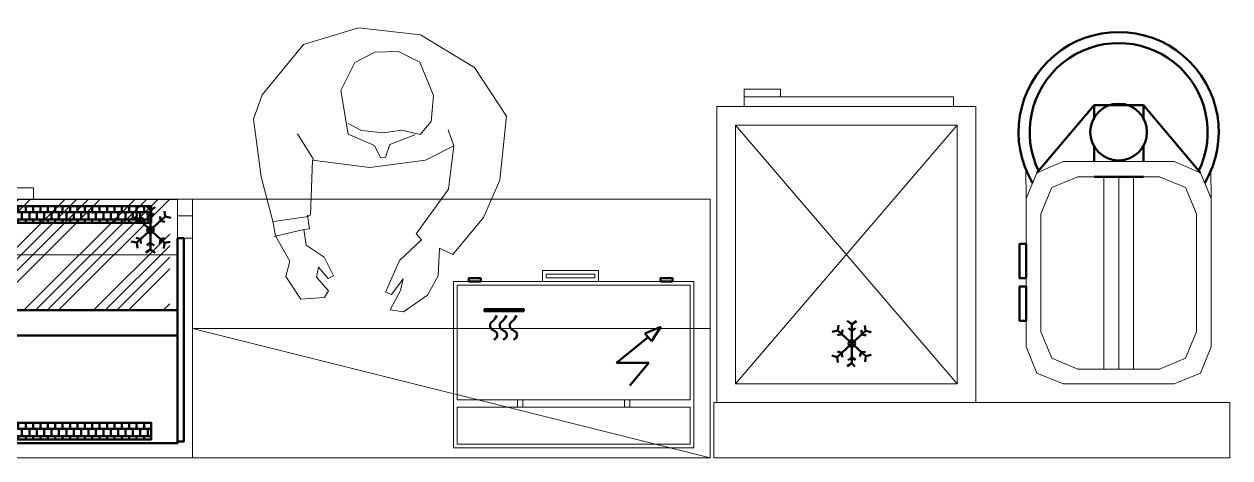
# Model space of a CAD drawing. Header units: inches. Extents: x 33469 to 138684, y -86444 to -29699.
# Drawn here: x 77497.6 to 77823.6, y -41215.9 to -41098.6 of the extents above; entities that cross this region are included whole.
import ezdxf

# ---------------------------------------------------------------- set-up
doc = ezdxf.new("R2010")
doc.units = ezdxf.units.IN
doc.header["$MEASUREMENT"] = 0
doc.layers.get('0').update_dxf_attribs({"lineweight": 9})
for name, color, linetype, lineweight in [('-DWG_ANA', 7, 'Continuous', 50), ('2d-yazı', 255, 'Continuous', 20), ('CİHAZ', 7, 'Continuous', 15), ('KAPı', 7, 'Continuous', 5), ('TEFRIS', 251, 'Continuous', 5)]:
    doc.layers.add(name, color=color, linetype=linetype, lineweight=lineweight)

# ---------------------------------------------------------------- blocks, each defined once
blk = doc.blocks.new('12')
at = {"color": 5}
for p, q in [((514.6, -3051.08), (515.43, -3052.05)), ((515.43, -3052.05), (516.67, -3051.17)), ((510.23, -3054.27), (511.65, -3053.87)), ((511.65, -3053.87), (511.82, -3052.36)), ((519.24, -3060.83), (511.65, -3053.87)), ((511.71, -3060.75), (519.42, -3053.67)), ((512.89, -3055.01), (513.24, -3053.84)), ((514.44, -3052.91), (515.43, -3053.55)), ((515.43, -3052.05), (515.43, -3062.59)), ((515.43, -3053.55), (516.42, -3052.85)), ((518.03, -3053.66), (518.16, -3054.83)), ((519.24, -3052.21), (519.42, -3053.67)), ((519.42, -3053.67), (520.89, -3054.06)), ((511.72, -3055.11), (512.89, -3055.01)), ((518.16, -3054.83), (519.33, -3055.16)), ((511.71, -3060.75), (510.23, -3060.43)), ((512.75, -3059.8), (511.58, -3059.46)), ((511.96, -3062.21), (511.71, -3060.75)), ((512.86, -3060.98), (512.75, -3059.8)), ((515.43, -3060.79), (514.41, -3061.44)), ((516.39, -3061.48), (515.43, -3060.79)), ((518.16, -3059.84), (517.99, -3061.05)), ((519.31, -3059.56), (518.16, -3059.84)), ((519.01, -3062.29), (519.24, -3060.83)), ((519.24, -3060.83), (520.72, -3060.49)), ((514.19, -3063.39), (515.43, -3062.59)), ((515.43, -3062.59), (516.67, -3063.47))]:
    blk.add_line(p, q, dxfattribs=at)
blk.add_circle((515.43, -3057.34), 0.879, dxfattribs=at)
blk = doc.blocks.new('c5')
at = {"layer": 'KAPı'}
h = blk.add_hatch(dxfattribs=at)
h.set_pattern_fill('ANSI34', color=4, scale=0.7, style=0)
h.set_pattern_definition([(45, (10841.484, -2299.567), (-9.42927, 9.42927), []), (45, (10844.627, -2299.567), (-9.42927, 9.42927), []), (45, (10847.77, -2299.567), (-9.42927, 9.42927), []), (45, (10850.913, -2299.567), (-9.42927, 9.42927), [])])
h.paths.add_polyline_path([(9231.18, 3344.05), (9202.68, 3344.05), (9202.68, 3331.55), (9231.18, 3331.55)])
h.paths.add_polyline_path([(9263.68, 3344.05), (9235.18, 3344.05), (9235.18, 3331.55), (9263.68, 3331.55)])
h.paths.add_polyline_path([(9296.18, 3344.05), (9267.68, 3344.05), (9267.68, 3331.55), (9296.18, 3331.55)])
h.paths.add_polyline_path([(9328.68, 3344.05), (9300.18, 3344.05), (9300.18, 3331.55), (9328.68, 3331.55)])
h.paths.add_polyline_path([(9336.15, 3344.05), (9330.68, 3344.05), (9330.68, 3331.55), (9336.15, 3331.55)])
h.paths.add_polyline_path([(9200.68, 3344.05), (9196.15, 3344.05), (9196.15, 3331.55), (9200.68, 3331.55)])
h.paths.add_polyline_path([(9336.15, 3331.55), (9196.15, 3331.55), (9196.15, 3316.55), (9336.15, 3316.55)])
h.paths.add_polyline_path([(9233.18, 3344.05), (9231.18, 3344.05), (9231.18, 3331.55), (9233.18, 3331.55)])
h.paths.add_polyline_path([(9235.18, 3344.05), (9233.18, 3344.05), (9233.18, 3331.55), (9235.18, 3331.55)])
h.paths.add_polyline_path([(9202.68, 3344.05), (9200.68, 3344.05), (9200.68, 3331.55), (9202.68, 3331.55)])
h.paths.add_polyline_path([(9265.68, 3344.05), (9263.68, 3344.05), (9263.68, 3331.55), (9265.68, 3331.55)])
h.paths.add_polyline_path([(9267.68, 3344.05), (9265.68, 3344.05), (9265.68, 3331.55), (9267.68, 3331.55)])
h.paths.add_polyline_path([(9298.18, 3344.05), (9296.18, 3344.05), (9296.18, 3331.55), (9298.18, 3331.55)])
h.paths.add_polyline_path([(9300.18, 3344.05), (9298.18, 3344.05), (9298.18, 3331.55), (9300.18, 3331.55)])
h.paths.add_polyline_path([(9330.68, 3344.05), (9328.68, 3344.05), (9328.68, 3331.55), (9330.68, 3331.55)])
h.paths.add_polyline_path([(9196.15, 3314.05), (9200.68, 3314.05), (9200.68, 3316.55), (9196.15, 3316.55)])
h.paths.add_polyline_path([(9330.68, 3314.05), (9336.15, 3314.05), (9336.15, 3316.55), (9330.68, 3316.55)])
edge = h.paths.add_edge_path()
edge.add_line((9200.68, 3314.05), (9202.69, 3314.05))
edge.add_arc((9204.68, 3314.26), 2, 180, 185.8687, ccw=False)
edge.add_line((9202.68, 3314.26), (9202.68, 3316.55))
edge.add_line((9202.68, 3316.55), (9200.68, 3316.55))
edge.add_line((9200.68, 3316.55), (9200.68, 3314.05))
edge = h.paths.add_edge_path()
edge.add_line((9231.17, 3314.05), (9233.18, 3314.05))
edge.add_line((9233.18, 3314.05), (9233.18, 3316.55))
edge.add_line((9233.18, 3316.55), (9231.18, 3316.55))
edge.add_line((9231.18, 3316.55), (9231.18, 3314.26))
edge.add_arc((9229.18, 3314.26), 2, -5.8687, 0, ccw=False)
edge = h.paths.add_edge_path()
edge.add_line((9233.18, 3314.05), (9235.19, 3314.05))
edge.add_arc((9237.18, 3314.26), 2, 180, 185.8687, ccw=False)
edge.add_line((9235.18, 3314.26), (9235.18, 3316.55))
edge.add_line((9235.18, 3316.55), (9233.18, 3316.55))
edge.add_line((9233.18, 3316.55), (9233.18, 3314.05))
edge = h.paths.add_edge_path()
edge.add_line((9263.67, 3314.05), (9265.68, 3314.05))
edge.add_line((9265.68, 3314.05), (9265.68, 3316.55))
edge.add_line((9265.68, 3316.55), (9263.68, 3316.55))
edge.add_line((9263.68, 3316.55), (9263.68, 3314.26))
edge.add_arc((9261.68, 3314.26), 2, -5.8687, 0, ccw=False)
edge = h.paths.add_edge_path()
edge.add_line((9265.68, 3314.05), (9267.69, 3314.05))
edge.add_arc((9269.68, 3314.26), 2, 180, 185.8687, ccw=False)
edge.add_line((9267.68, 3314.26), (9267.68, 3316.55))
edge.add_line((9267.68, 3316.55), (9265.68, 3316.55))
edge.add_line((9265.68, 3316.55), (9265.68, 3314.05))
edge = h.paths.add_edge_path()
edge.add_line((9296.17, 3314.05), (9298.18, 3314.05))
edge.add_line((9298.18, 3314.05), (9298.18, 3316.55))
edge.add_line((9298.18, 3316.55), (9296.18, 3316.55))
edge.add_line((9296.18, 3316.55), (9296.18, 3314.26))
edge.add_arc((9294.18, 3314.26), 2, -5.8687, 0, ccw=False)
edge = h.paths.add_edge_path()
edge.add_line((9300.19, 3314.05), (9328.67, 3314.05))
edge.add_arc((9326.68, 3314.26), 2, 354.1313, 360)
edge.add_line((9328.68, 3314.26), (9328.68, 3316.55))
edge.add_line((9328.68, 3316.55), (9300.18, 3316.55))
edge.add_line((9300.18, 3316.55), (9300.18, 3314.26))
edge.add_arc((9302.18, 3314.26), 2, 180, 185.8687)
edge = h.paths.add_edge_path()
edge.add_line((9298.18, 3314.05), (9300.19, 3314.05))
edge.add_arc((9302.18, 3314.26), 2, 180, 185.8687, ccw=False)
edge.add_line((9300.18, 3314.26), (9300.18, 3316.55))
edge.add_line((9300.18, 3316.55), (9298.18, 3316.55))
edge.add_line((9298.18, 3316.55), (9298.18, 3314.05))
edge = h.paths.add_edge_path()
edge.add_line((9328.67, 3314.05), (9330.68, 3314.05))
edge.add_line((9330.68, 3314.05), (9330.68, 3316.55))
edge.add_line((9330.68, 3316.55), (9328.68, 3316.55))
edge.add_line((9328.68, 3316.55), (9328.68, 3314.26))
edge.add_arc((9326.68, 3314.26), 2, -5.8687, 0, ccw=False)
edge = h.paths.add_edge_path()
edge.add_line((9267.69, 3314.05), (9296.17, 3314.05))
edge.add_arc((9294.18, 3314.26), 2, 354.1313, 360)
edge.add_line((9296.18, 3314.26), (9296.18, 3316.55))
edge.add_line((9296.18, 3316.55), (9267.68, 3316.55))
edge.add_line((9267.68, 3316.55), (9267.68, 3314.26))
edge.add_arc((9269.68, 3314.26), 2, 180, 185.8687)
edge = h.paths.add_edge_path()
edge.add_line((9235.19, 3314.05), (9263.67, 3314.05))
edge.add_arc((9261.68, 3314.26), 2, 354.1313, 360)
edge.add_line((9263.68, 3314.26), (9263.68, 3316.55))
edge.add_line((9263.68, 3316.55), (9235.18, 3316.55))
edge.add_line((9235.18, 3316.55), (9235.18, 3314.26))
edge.add_arc((9237.18, 3314.26), 2, 180, 185.8687)
edge = h.paths.add_edge_path()
edge.add_line((9202.69, 3314.05), (9231.17, 3314.05))
edge.add_arc((9229.18, 3314.26), 2, 354.1313, 360)
edge.add_line((9231.18, 3314.26), (9231.18, 3316.55))
edge.add_line((9231.18, 3316.55), (9202.68, 3316.55))
edge.add_line((9202.68, 3316.55), (9202.68, 3314.26))
edge.add_arc((9204.68, 3314.26), 2, 180, 185.8687)
at = {"layer": 'CİHAZ'}
blk.add_line((9338.28, 3344.05), (9196.28, 3344.05), dxfattribs=at)
at = {"layer": 'CİHAZ', "color": 6}
for p, q in [((9196.28, 3344.05), (9338.28, 3344.05)), ((9196.28, 3344.05), (9196.28, 3314.05)), ((9338.28, 3314.05), (9338.28, 3344.05)), ((9196.28, 3314.05), (9338.28, 3314.05))]:
    blk.add_line(p, q, dxfattribs=at)
blk = doc.blocks.new('c7')
at = {"layer": '-DWG_ANA'}
h = blk.add_hatch(dxfattribs=at)
h.set_pattern_fill('AR-B88', color=5, scale=0.25, style=0)
h.set_pattern_definition([(0, (0, 58.5901), (0, 2), []), (90, (0, 58.5901), (-1, 2), [2, -2])])
h.paths.add_polyline_path([(8996.32, 3352.97), (8996.32, 3348.43), (9123.98, 3348.43), (9123.98, 3352.97)])
h = blk.add_hatch(dxfattribs=at)
h.set_pattern_fill('AR-B88', color=5, scale=0.25, style=0)
h.paths.add_polyline_path([(8996.32, 3294.38), (8996.32, 3289.84), (9123.98, 3289.84), (9123.98, 3294.38)])
at = {"layer": '-DWG_ANA', "color": 0}
blk.add_line((8989.15, 3317.97), (9131.15, 3317.97), dxfattribs=at)
for points in [[(8996.32, 3352.97), (9123.98, 3352.97), (9123.98, 3348.43), (8996.32, 3348.43)], [(8989.15, 3288.87), (9131.15, 3288.87), (9131.15, 3324.8), (8989.15, 3324.8)], [(8996.32, 3294.38), (9123.98, 3294.38), (9123.98, 3289.84), (8996.32, 3289.84)]]:
    blk.add_lwpolyline(points, close=True, dxfattribs=at)
at = {"layer": '-DWG_ANA', "color": 4}
for points in [[(8989.15, 3344.3), (8987.43, 3344.3), (8987.43, 3289.31), (8989.15, 3289.31)], [(9132.87, 3344.3), (9131.15, 3344.3), (9131.15, 3289.31), (9132.87, 3289.31)]]:
    blk.add_lwpolyline(points, close=True, dxfattribs=at)
at = {"layer": 'CİHAZ'}
for p, q in [((8985.15, 3350.3), (8989.15, 3350.3)), ((8985.15, 3344.3), (8985.15, 3350.3)), ((8989.15, 3350.3), (8989.15, 3344.3)), ((9131.15, 3350.3), (9131.15, 3344.3)), ((9135.15, 3350.3), (9131.15, 3350.3)), ((9135.15, 3344.3), (9135.15, 3350.3)), ((8989.15, 3344.3), (8985.15, 3344.3)), ((9131.15, 3344.3), (9135.15, 3344.3))]:
    blk.add_line(p, q, dxfattribs=at)
for points in [[(8990.15, 3354.87), (9040.15, 3354.87), (9040.15, 3357.87), (8990.15, 3357.87)], [(9030.15, 3360.87), (9030.15, 3357.87), (9040.15, 3357.87), (9040.15, 3360.87)], [(9052.15, 3360.87), (9052.15, 3357.87), (9042.15, 3357.87), (9042.15, 3360.87)], [(9092.15, 3354.87), (9042.15, 3354.87), (9042.15, 3357.87), (9092.15, 3357.87)], [(8989.15, 3339.8), (9131.15, 3339.8), (9131.15, 3354.8), (8989.15, 3354.8)]]:
    blk.add_lwpolyline(points, close=True, dxfattribs=at)
at = {"layer": 'CİHAZ', "color": 6}
blk.add_lwpolyline([(8985.15, 3354.87), (9135.15, 3354.87), (9135.15, 3284.87), (8985.15, 3284.87)], close=True, dxfattribs=at)
at = {"layer": '-DWG_ANA', "color": 0}
blk.add_blockref('c5', (-207.13, 10.74), dxfattribs=at)
at = {"color": 3}
blk.add_blockref('12', (8608.39, 6403.83), dxfattribs=at)
blk = doc.blocks.new('880')
at = {"layer": 'CİHAZ', "color": 152, "linetype": 'Continuous'}
for p, q in [((10286.03, 3671.33), (10226.03, 3741.33)), ((10226.03, 3671.33), (10286.03, 3741.33))]:
    blk.add_line(p, q, dxfattribs=at)
for points in [[(10291.03, 3746.33), (10221.03, 3746.33), (10221.03, 3666.33), (10291.03, 3666.33)], [(10286.03, 3741.33), (10226.03, 3741.33), (10226.03, 3671.33), (10286.03, 3671.33)], [(10227.05, 3666.33), (10227.05, 3663.71), (10283.65, 3663.71), (10283.65, 3666.33)], [(10273.81, 3663.71), (10273.81, 3661.58), (10283.65, 3661.58), (10283.65, 3663.71)]]:
    blk.add_lwpolyline(points, close=True, dxfattribs=at)
at = {"color": 3}
blk.add_blockref('12', (9739.09, 6787.73), dxfattribs=at)
blk = doc.blocks.new('00107')
at = {"layer": '-DWG_ANA', "color": 1}
blk.add_lwpolyline([(10663.85, 3203.73), (10674.52, 3203.73), (10674.52, 3203.2), (10663.85, 3203.2)], close=True, dxfattribs=at)
for centre, radius, start, end in [((10666.94, 3210.14), 1.24, 102.3491, 210.84), ((10669.69, 3210.14), 1.24, 102.3491, 210.84), ((10672.27, 3210.14), 1.24, 102.3491, 210.84), ((10672.62, 3217.62), 10.55, 230.3184, 239.3147), ((10666.34, 3207.59), 1.31, 308.2529, 47.1604), ((10675.36, 3217.62), 10.55, 230.3184, 239.3147), ((10669.08, 3207.59), 1.31, 308.2529, 47.1604), ((10677.94, 3217.62), 10.55, 230.3184, 239.3147), ((10671.67, 3207.59), 1.31, 308.2529, 47.1604), ((10669.75, 3203.16), 4.28, 127.4147, 156.7838), ((10672.5, 3203.16), 4.28, 127.4147, 156.7838), ((10675.08, 3203.16), 4.28, 127.4147, 156.7838)]:
    blk.add_arc(centre, radius, start, end, dxfattribs=at)
blk = doc.blocks.new('OO160')
at = {"layer": '-DWG_ANA', "color": 1}
for p, q in [((8821.69, 4290.92), (8816.49, 4284.76)), ((8816.49, 4284.76), (8825.26, 4284.76)), ((8825.26, 4284.76), (8816.75, 4277.87)), ((8815.83, 4278.97), (8813.25, 4275.03)), ((8816.75, 4277.87), (8815.83, 4278.97)), ((8817.64, 4276.82), (8816.75, 4277.87)), ((8813.25, 4275.03), (8817.64, 4276.82))]:
    blk.add_line(p, q, dxfattribs=at)
blk = doc.blocks.new('0534')
at = {"layer": '-DWG_ANA', "color": 0}
for points in [[(8557.64, 4190.77), (8560.92, 4190.77), (8560.92, 4189.92), (8557.64, 4189.92)], [(8612.75, 4190.77), (8609.47, 4190.77), (8609.47, 4189.92), (8612.75, 4189.92)]]:
    blk.add_lwpolyline(points, close=True, dxfattribs=at)
at = {"layer": 'CİHAZ', "color": 6}
for p, q in [((8551.87, 4235.77), (8551.87, 4190.77)), ((8616.87, 4235.77), (8551.87, 4235.77)), ((8616.87, 4190.77), (8616.87, 4235.77)), ((8551.87, 4190.77), (8616.87, 4190.77))]:
    blk.add_line(p, q, dxfattribs=at)
at = {"layer": 'CİHAZ'}
for p, q in [((8615.87, 4234.77), (8552.87, 4234.77)), ((8552.87, 4234.77), (8552.87, 4224.77)), ((8615.87, 4224.77), (8615.87, 4234.77)), ((8552.87, 4224.77), (8615.87, 4224.77)), ((8552.87, 4222.77), (8552.87, 4191.77)), ((8552.87, 4222.77), (8615.87, 4222.77)), ((8569.14, 4224.77), (8569.14, 4222.77)), ((8570.62, 4224.77), (8569.14, 4224.77)), ((8569.14, 4222.77), (8570.62, 4222.77)), ((8570.62, 4222.77), (8570.62, 4224.77)), ((8598.11, 4222.77), (8598.11, 4224.77)), ((8598.11, 4224.77), (8599.59, 4224.77)), ((8599.59, 4222.77), (8598.11, 4222.77)), ((8599.59, 4224.77), (8599.59, 4222.77)), ((8615.87, 4191.77), (8615.87, 4222.77)), ((8552.87, 4191.77), (8615.87, 4191.77)), ((8577.63, 4190.77), (8592.76, 4190.77)), ((8577.63, 4187.8), (8577.63, 4190.77)), ((8578.63, 4189.77), (8591.76, 4189.77)), ((8578.63, 4188.8), (8578.63, 4189.77)), ((8591.76, 4189.77), (8591.76, 4188.8)), ((8592.76, 4190.77), (8592.76, 4187.8)), ((8592.76, 4187.8), (8577.63, 4187.8)), ((8591.76, 4188.8), (8578.63, 4188.8))]:
    blk.add_line(p, q, dxfattribs=at)
at = {"layer": '-DWG_ANA', "color": 0}
for name, p in [('OO160', (-252.49, -72)), ('00107', (-2066.02, 995.12))]:
    blk.add_blockref(name, p, dxfattribs=at)
blk = doc.blocks.new('013')
at = {"layer": '-DWG_ANA', "color": 0}
for p, q in [((11472.07, 3427.42), (11487.48, 3409.16)), ((11500.75, 3409.16), (11516.25, 3427.42)), ((11487.48, 3409.16), (11500.75, 3409.16))]:
    blk.add_line(p, q, dxfattribs=at)
for points in [[(11519.16, 3467.46), (11520.95, 3467.46), (11520.95, 3458.18), (11519.16, 3458.18)], [(11519.16, 3455.96), (11520.95, 3455.96), (11520.95, 3446.68), (11519.16, 3446.68)]]:
    blk.add_lwpolyline(points, close=True, dxfattribs=at)
for points in [[(11487.48, 3428.49), (11500.75, 3428.49)], [(11487.48, 3420.15), (11487.48, 3424.41)], [(11500.75, 3424.41), (11500.75, 3420.32)], [(11491.7, 3409.16), (11487.48, 3409.16), (11487.48, 3412.67)], [(11500.75, 3412.5), (11500.75, 3409.16), (11496.62, 3409.16)]]:
    blk.add_lwpolyline(points, dxfattribs=at)
blk.add_circle((11494.16, 3416.41), 7.66, dxfattribs=at)
at = {"layer": '-DWG_ANA', "color": 6}
for radius, start, end in [(27.06, 149.2684, 30.7316), (24.06, 153.41, 26.59)]:
    blk.add_arc((11494.16, 3416.41), radius, start, end, dxfattribs=at)
at = {"layer": 'CİHAZ', "color": 190}
for p, q in [((11479.16, 3484.51), (11472.07, 3481.6)), ((11509.16, 3484.51), (11479.16, 3484.51)), ((11516.25, 3481.6), (11509.16, 3484.51)), ((11472.07, 3481.6), (11469.16, 3474.51)), ((11519.16, 3474.51), (11516.25, 3481.6)), ((11469.16, 3474.51), (11469.16, 3434.41)), ((11519.16, 3434.41), (11519.16, 3474.51)), ((11469.16, 3434.41), (11469.23, 3426.94)), ((11469.16, 3434.41), (11472.07, 3427.42)), ((11516.25, 3427.42), (11519.16, 3434.41)), ((11519.23, 3426.61), (11519.16, 3434.41)), ((11472.07, 3427.42), (11479.16, 3424.41)), ((11509.16, 3424.41), (11516.25, 3427.42)), ((11479.16, 3424.41), (11509.16, 3424.41))]:
    blk.add_line(p, q, dxfattribs=at)
at = {"layer": 'CİHAZ'}
for p, q in [((11483.14, 3480.53), (11476.05, 3477.52)), ((11505.18, 3480.53), (11483.14, 3480.53)), ((11512.27, 3477.52), (11505.18, 3480.53)), ((11476.05, 3477.52), (11473.14, 3470.43)), ((11515.18, 3470.43), (11512.27, 3477.52)), ((11473.14, 3470.43), (11473.14, 3438.49)), ((11515.18, 3438.49), (11515.18, 3470.43)), ((11473.14, 3438.49), (11476.05, 3431.4)), ((11512.27, 3431.4), (11515.18, 3438.49)), ((11476.05, 3431.4), (11483.14, 3428.49)), ((11505.18, 3428.49), (11512.27, 3431.4)), ((11483.14, 3428.49), (11505.18, 3428.49))]:
    blk.add_line(p, q, dxfattribs=at)
at = {"layer": 'CİHAZ', "color": 6}
for p, q in [((11490.13, 3428.49), (11490.13, 3480.53)), ((11494.11, 3428.49), (11494.11, 3480.53)), ((11498.19, 3428.49), (11498.19, 3480.53))]:
    blk.add_line(p, q, dxfattribs=at)
blk = doc.blocks.new('1003')
at = {"layer": 'TEFRIS', "lineweight": -2}
blk.add_lwpolyline([(4993.53, -81.8), (4977.99, -79.87), (4962.92, -81.82), (4955.26, -85.69), (4956.69, -73.97), (4965.5, -61.88), (4964.05, -60.32), (4970.01, -54.72), (4973.8, -46.14), (4972.15, -45.55), (4969.02, -49.73), (4969.67, -46.55), (4972.51, -41.33), (4968.92, -40.84), (4962.41, -45.29), (4959.49, -50.53), (4959.21, -58.05), (4955.52, -56.29), (4947.29, -66.3), (4942.9, -76.4), (4941.06, -93.77), (4949.73, -106.94), (4964.29, -115.73), (4981.09, -117.67), (4995.94, -113.14), (5007.09, -99.5), (5009.46, -92.91), (5007.36, -77.31), (5004.26, -65.3), (5003.55, -61.36), (4999.65, -54.49), (5000.75, -50.42), (4996.7, -44.28), (4990.28, -44.73), (4989.15, -46.52), (4992.44, -50.23), (4991.89, -52.9), (4989.23, -49.82), (4987.82, -50.54), (4990.32, -55.61), (4995.21, -58.89), (4995.87, -63.07), (4994.31, -63.25), (4994.83, -66.9), (4994.05, -66.99)], close=True, dxfattribs=at)
for points in [[(4995.87, -63.07), (5003.85, -61.17)], [(4994.63, -66.61), (5004.02, -65.25)], [(4983.89, -91.73), (4980.22, -89.9), (4974.3, -89.21), (4969.42, -89.95), (4964.4, -88.79), (4961.39, -92.31), (4960.78, -99.29), (4964.45, -108.37), (4970.22, -111.22), (4976.66, -111.08), (4982.05, -108.23), (4985.85, -100.72), (4983.85, -88.88), (4976.77, -85.79), (4975.16, -82.46), (4973.8, -82.68), (4972.6, -86.06), (4965.85, -88.67)], [(4993.24, -81.99), (4997.58, -88.99)], [(4955.26, -85.69), (4956.86, -90.07)]]:
    blk.add_lwpolyline(points, dxfattribs=at)

msp = doc.modelspace()

# ---------------------------------------------------------------- linework, layer by layer
at = {"layer": '2d-yazı', "color": 6, "linetype": 'ByBlock', "ltscale": 3}
msp.add_line((77543.08, -41180.882, 0), (77683.08, -41215.882, 0), dxfattribs=at)
at = {"layer": '2d-yazı', "color": 1, "linetype": 'ByBlock', "ltscale": 3}
for p, q in [((77684.08, -41200.882, 0), (77739.08, -41200.882, 0)), ((77684.08, -41200.882, 0), (77684.08, -41215.882, 0)), ((77823.586, -41200.882, 0), (77739.08, -41200.882, 0)), ((77823.586, -41215.882, 0), (77823.586, -41200.882, 0)), ((77684.08, -41215.882, 0), (77823.586, -41215.882, 0))]:
    msp.add_line(p, q, dxfattribs=at)
at = {"layer": '2d-yazı', "color": 6, "linetype": 'ByBlock', "ltscale": 3, "elevation": 0}
for points in [[(77543.08, -41215.882), (77683.08, -41215.882), (77683.08, -41145.882), (77543.08, -41145.882)], [(77543.08, -41215.882), (77683.08, -41215.882), (77683.08, -41180.882), (77543.08, -41180.882)]]:
    msp.add_lwpolyline(points, close=True, dxfattribs=at)

# ---------------------------------------------------------------- block references
at = {"layer": '-DWG_ANA', "color": 0, "rotation": 180}
for name, p in [('013', (89287.674, -37711.345, 0)), ('880', (87975.907, -37454.548, 0)), ('0534', (86230.526, -36977.378, 0))]:
    msp.add_blockref(name, p, dxfattribs=at)
at = {"layer": '-DWG_ANA', "color": 0}
msp.add_blockref('c7', (68407.93, -44500.749, 0), dxfattribs=at)
at = {"color": 1, "rotation": 180}
msp.add_blockref('1003', (82569.057, -41217.197, 0), dxfattribs=at)

doc.saveas('drawing.dxf')
